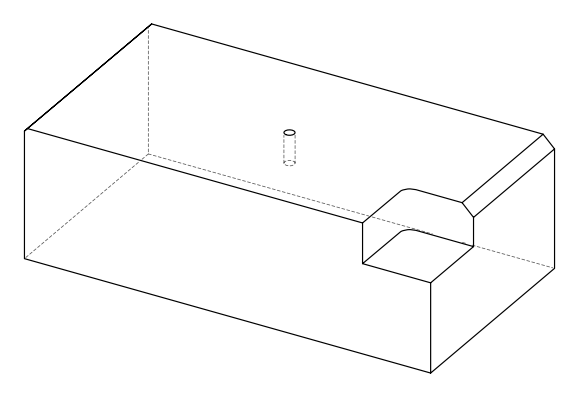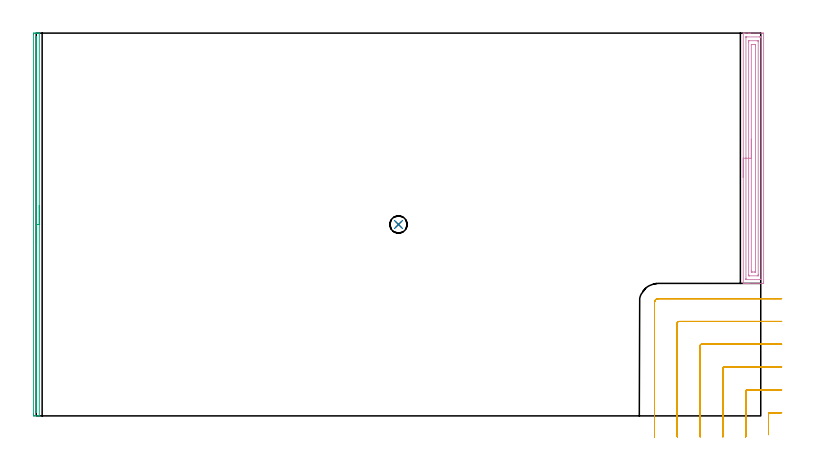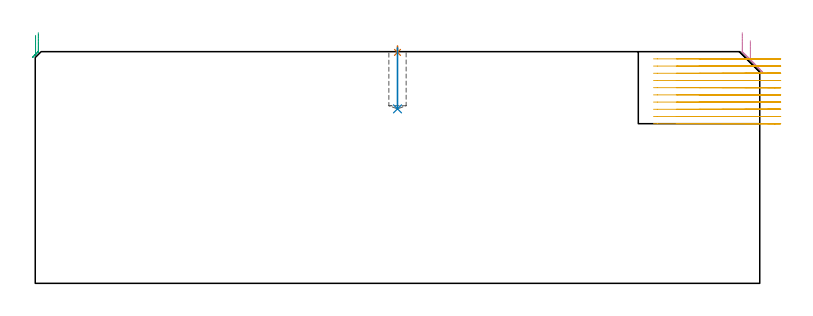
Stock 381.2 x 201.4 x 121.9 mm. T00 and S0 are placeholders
(PLAN: 5 operations, 3 tool changes, 18.9 min)
(1 SPOT_DRILL | STEP1POCKET | NXT0321_9005460120000 | 0.03 min | 0 mm3)
(2 DRILL_BLIND_HOLE_INTO_CENTER | STEP1POCKET | NXT0301_062 | 0.13 min | 1876 mm3)
(3 AREA_MILL | FG_CHAMFER_SURFACE | UGT0205_001 | 3.36 min | 968 mm3)
(4 AREA_MILL_1 | FG_CHAMFER_SURFACE_1 | UGT0205_001 | 4.46 min | 7892 mm3)
(5 MILL_CORNER_NOTCH_RECTANGULAR | CORNER_NOTCH_RECTANGULAR | NXT0201_012 | Follow Part, ap 4, ae 75% | 10.92 min | 167641 mm3)
(TOOL NXT0321_9005460120000 | NC Spot Drill, 142deg, 12mm, Carbide, Uncoated | D12 PA142 FL30 Z2)
(TOOL NXT0301_062 | Carbide Drill 9.1mm [860.1-0910-027A1-MM 2214] | D9.1 PA140 FL47 Z2)
(TOOL UGT0205_001 | Chamfer Mill 20 x 3 x 45 deg. | D20 FL50 Z2)
(TOOL NXT0201_012 | ENDMILL 16mm [2P460-1600-NA 1630] | D16 FL38 Z6)
(OP 1 SPOT_DRILL)
G17 G21 G94 G90
T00 M6
G54
G17 G0 G90 X190.6 Y100.7 S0 M3
G43 Z131.9 H0
G94 G81 G98 Z121.508 F250. R124.9
G80
M5
M2
(OP 2 DRILL_BLIND_HOLE_INTO_CENTER)
G17 G21 G94 G90
T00 M6
G54
G17 G0 G90 X190.6 Y100.7 S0 M3
G43 Z131.9 H1
G94 G81 G98 Z91.8 F250. R123.9
G80
M5
M2
(OP 3 AREA_MILL)
G17 G21 G94 G90
T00 M6
G54
G17 G0 G90 X1.6 Y110.7 S1061 M3
G43 Z131.9 H0
G94 G1 Y110.662 Z131.028 F250.
Y110.548 Z130.163
Y110.359 Z129.312
Y110.097 Z128.48
Y109.763 Z127.674
Y109.36 Z126.9
Y108.892 Z126.164
Y108.36 Z125.472
Y107.771 Z124.829
Y107.128 Z124.239
Y106.436 Z123.708
Y105.7 Z123.24
Y104.926 Z122.837
Y104.12 Z122.503
Y103.288 Z122.241
Y102.437 Z122.052
Y101.572 Z121.938
Y100.7 Z121.9
Y0.174
X1.597 Y0.01 Z121.888
X1.504 Y0.002 Z121.796
X1.405 Y0. Z121.705
X1.16 Z121.459
X0.484 Z120.778
X-0.722 Z119.575
X-1.115 Z119.18
X-1.251 Y0.002 Z119.044
X-1.493 Y0.01 Z118.801
X-1.498 Y0.366 Z118.8
X-1.5 Y0.621
Y0.878
Y200.779
X-1.498 Y201.034
X-1.493 Y201.39 Z118.801
X-1.251 Y201.4 Z119.044
X-0.721 Z119.575
X-0.383 Z119.912
X0.146 Z120.441
X0.484 Z120.778
X1.16 Z121.459
X1.405 Z121.705
X1.504 Y201.398 Z121.796
X1.597 Y201.39 Z121.888
X1.6 Y201.226 Z121.9
Y100.7
X0.186 Z120.486
Y2.715
X0.184 Y2.408 Z120.484
X0.182 Y2.204 Z120.482
X0.179 Y2.022 Z120.479
X0.006 Y2.007 Z120.306
X-0.068 Y2.01 Z120.232
X-0.079 Y2.014 Z120.221
X-0.081 Y2.039 Z120.219
X-0.084 Y2.099 Z120.216
X-0.085 Y2.408 Z120.215
X-0.086 Y2.688 Z120.214
X-0.085 Y198.992 Z120.215
X-0.083 Y199.272 Z120.217
X-0.081 Y199.359 Z120.219
X-0.079 Y199.39 Z120.221
X-0.059 Y199.392 Z120.241
X0.091 Y199.397 Z120.391
X0.168 Y199.39 Z120.468
X0.179 Y199.386 Z120.479
X0.181 Y199.361 Z120.481
X0.184 Y199.301 Z120.484
X0.185 Y198.992 Z120.485
X0.186 Y198.685 Z120.486
Y100.7
Y99.828 Z120.524
Y98.964 Z120.638
Y98.112 Z120.826
Y97.28 Z121.089
Y96.474 Z121.423
Y95.7 Z121.825
Y94.964 Z122.294
Y94.272 Z122.825
Y93.629 Z123.415
Y93.04 Z124.058
Y92.509 Z124.75
Y92.04 Z125.486
Y91.637 Z126.26
Y91.303 Z127.066
Y91.041 Z127.898
Y90.852 Z128.749
Y90.738 Z129.614
Y90.7 Z130.486
G0 Z131.9
M5
M2
(OP 4 AREA_MILL_1)
G17 G21 G94 G90
T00 M6
G54
G17 G0 G90 X372. Y125.55 S1061 M3
G43 Z131.9 H0
G94 G1 Y125.588 Z131.028 F250.
Y125.702 Z130.164
Y125.891 Z129.312
Y126.153 Z128.48
Y126.487 Z127.674
Y126.89 Z126.9
Y127.358 Z126.164
Y127.89 Z125.472
Y128.479 Z124.829
Y129.122 Z124.24
Y129.814 Z123.708
Y130.55 Z123.24
Y131.324 Z122.837
Y132.13 Z122.503
Y132.962 Z122.241
Y133.813 Z122.052
Y134.678 Z121.938
Y135.55 Z121.9
Y201.226
X372.003 Y201.392 Z121.888
X372.018 Y201.4 Z121.873
X372.38 Z121.519
X372.683 Z121.217
X373.372 Z120.523
X374.6 Z119.297
X375.14 Z118.755
X375.754 Z118.141
X382.212 Z111.685
X382.484 Y201.397 Z111.413
X382.692 Y201.39 Z111.206
X382.699 Y201.181 Z111.199
X382.7 Y70.721 Z111.2
X382.699 Y70.321 Z111.201
X382.695 Y69.833 Z111.203
X382.692 Y69.709 Z111.206
X382.212 Y69.7 Z111.685
X375.14 Z118.755
X374.6 Z119.297
X374.256 Z119.64
X373.716 Z120.18
X373.372 Z120.523
X372.38 Z121.52
X372.017 Y69.707 Z121.874
X372.003 Y69.709 Z121.888
X372. Y69.874 Z121.9
Y135.55
X373.414 Z120.486
Y199.205
X373.415 Y199.311 Z120.485
X373.418 Y199.363 Z120.482
X373.42 Y199.382 Z120.48
X373.45 Y199.39 Z120.45
X373.854 Y199.399 Z120.046
X380.444 Y199.4 Z113.456
X380.926 Y199.399 Z112.974
X381.166 Y199.393 Z112.734
X381.279 Y199.387 Z112.621
X381.285 Y199.035 Z112.615
X381.286 Y198.992 Z112.614
Y71.895
X381.285 Y71.789 Z112.615
X381.282 Y71.737 Z112.618
X381.28 Y71.718 Z112.62
X381.25 Y71.71 Z112.65
X380.846 Y71.701 Z113.054
X373.774 Z120.126
X373.534 Y71.707 Z120.366
X373.421 Y71.713 Z120.479
X373.415 Y72.065 Z120.485
X373.414 Y72.108 Z120.486
Y135.55
X374.828 Z119.072
X374.829 Y196.626 Z119.071
X374.833 Y197.205 Z119.067
X374.835 Y197.361 Z119.065
X374.838 Y197.39 Z119.062
X374.883 Y197.394 Z119.017
X374.948 Y197.398 Z118.952
X379.368 Y197.399 Z114.532
X379.56 Y197.396 Z114.34
X379.753 Y197.39 Z114.147
X379.865 Y197.384 Z114.035
X379.868 Y197.309 Z114.032
X379.869 Y197.205 Z114.031
X379.871 Y196.891 Z114.029
Y74.474
X379.867 Y73.895 Z114.033
X379.865 Y73.739 Z114.035
X379.862 Y73.71 Z114.038
X379.817 Y73.706 Z114.083
X379.752 Y73.701 Z114.148
X375.332 Z118.568
X375.14 Y73.704 Z118.76
X374.947 Y73.71 Z118.953
X374.835 Y73.716 Z119.065
X374.832 Y73.79 Z119.068
X374.831 Y73.895 Z119.069
X374.829 Y74.209 Z119.071
X374.828 Y135.55 Z119.072
X376.243 Z117.657
Y195.293
X376.245 Y195.352 Z117.655
X376.248 Y195.383 Z117.652
X376.25 Y195.39 Z117.65
X376.259 Y195.393 Z117.641
X376.475 Y195.397 Z117.425
X376.908 Y195.4 Z116.992
X377.81 Z116.09
X378.229 Y195.394 Z115.671
X378.437 Y195.39 Z115.463
X378.451 Y195.385 Z115.449
X378.453 Y195.368 Z115.447
X378.456 Y195.331 Z115.444
X378.457 Y195.279 Z115.443
Y194.745
Y75.807
X378.455 Y75.748 Z115.445
X378.452 Y75.717 Z115.448
X378.45 Y75.71 Z115.45
X378.441 Y75.707 Z115.459
X378.225 Y75.703 Z115.675
X377.792 Y75.7 Z116.108
X376.89 Z117.01
X376.471 Y75.706 Z117.429
X376.263 Y75.71 Z117.637
X376.249 Y75.715 Z117.651
X376.247 Y75.732 Z117.653
X376.244 Y75.769 Z117.656
X376.243 Y75.821 Z117.657
Y76.355
Y135.55
Y136.422 Z117.695
Y137.286 Z117.809
Y138.138 Z117.998
Y138.97 Z118.26
Y139.776 Z118.594
Y140.55 Z118.997
Y141.286 Z119.466
Y141.978 Z119.997
Y142.621 Z120.586
Y143.21 Z121.229
Y143.741 Z121.922
Y144.21 Z122.657
Y144.613 Z123.431
Y144.947 Z124.237
Y145.209 Z125.069
Y145.398 Z125.921
Y145.512 Z126.786
Y145.55 Z127.657
G0 Z131.9
M5
M2
(OP 5 MILL_CORNER_NOTCH_RECTANGULAR)
G17 G21 G94 G90
T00 M6
G54
G17 G0 G90 X392.2 Y1.7 S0 M3
G43 Z131.9 H1
Z118.11
G94 G1 X389.2 F250.
X386.095 F500.
G3 X385.3 Y0.905 R0.8
G1 Y-6.869
Y-9.869 F250.
G0 Z131.9
X392.2 Y13.7
Z118.11
G1 X389.2
X386.095 F500.
X374.095
G3 X373.3 Y12.905 R0.8
G1 Y-8.
Y-11. F250.
G0 Z131.9
X392.2 Y25.7
Z118.11
G1 X389.2
X374.095 F500.
X362.095
G3 X361.3 Y24.904 R0.8
G1 Y-8.
Y-11. F250.
G0 Z131.9
X392.2 Y37.701
Z118.11
G1 X389.2 Y37.7
X362.095 F500.
X350.096
G3 X349.3 Y36.904 R0.8
G1 Y-8.
Y-11. F250.
G0 Z131.9
X392.2 Y49.701
Z118.11
G1 X389.2 Y49.7
X350.096 F500.
X338.096
G3 X337.3 Y48.904 R0.8
G1 Y-8.
Y-11. F250.
G0 Z131.9
X392.195 Y61.7
Z118.11
G1 X389.195
X327.3 F500.
G3 X325.3 Y59.7 R2.
G1 Y-8.
Y-11. F250.
G0 Z131.9
X392.2 Y1.7
Z114.32
G1 X389.2
X386.095 F500.
G3 X385.3 Y0.905 R0.8
G1 Y-6.869
Y-9.869 F250.
G0 Z131.9
X392.2 Y13.7
Z114.32
G1 X389.2
X374.095 F500.
G3 X373.3 Y12.905 R0.8
G1 Y-8.
Y-11. F250.
G0 Z131.9
X392.2 Y25.7
Z114.32
G1 X389.2
X362.095 F500.
G3 X361.3 Y24.905 R0.8
G1 Y-8.
Y-11. F250.
G0 Z131.9
X392.2 Y37.7
Z114.32
G1 X389.2
X350.096 F500.
G3 X349.3 Y36.904 R0.8
G1 Y-8.
Y-11. F250.
G0 Z131.9
X392.2 Y49.7
Z114.32
G1 X389.2
X338.096 F500.
G3 X337.3 Y48.904 R0.8
G1 Y-8.
Y-11. F250.
G0 Z131.9
X392.2 Y61.7
Z114.32
G1 X389.2
X327.3 F500.
G3 X325.3 Y59.7 R2.
G1 Y-8.
Y-11. F250.
G0 Z131.9
X392.2 Y1.7
Z110.53
G1 X389.2
X386.095 F500.
G3 X385.3 Y0.905 R0.8
G1 Y-6.869
Y-9.869 F250.
G0 Z131.9
X392.2 Y13.7
Z110.53
G1 X389.2
X374.095 F500.
G3 X373.3 Y12.905 R0.8
G1 Y-8.
Y-11. F250.
G0 Z131.9
X392.2 Y25.7
Z110.53
G1 X389.2
X362.095 F500.
G3 X361.3 Y24.904 R0.8
G1 Y-8.
Y-11. F250.
G0 Z131.9
X392.2 Y37.7
Z110.53
G1 X389.2
X350.096 F500.
G3 X349.3 Y36.904 R0.8
G1 Y-8.
Y-11. F250.
G0 Z131.9
X392.2 Y49.7
Z110.53
G1 X389.2
X338.096 F500.
G3 X337.3 Y48.904 R0.8
G1 Y-8.
Y-11. F250.
G0 Z131.9
X392.2 Y61.7
Z110.53
G1 X389.2
X327.3 F500.
G3 X325.3 Y59.7 R2.
G1 Y-8.
Y-11. F250.
G0 Z131.9
X392.2 Y1.7
Z106.74
G1 X389.2
X386.095 F500.
G3 X385.3 Y0.905 R0.8
G1 Y-6.869
Y-9.869 F250.
G0 Z131.9
X392.2 Y13.7
Z106.74
G1 X389.2
X374.095 F500.
G3 X373.3 Y12.905 R0.8
G1 Y-8.
Y-11. F250.
G0 Z131.9
X392.2 Y25.7
Z106.74
G1 X389.2
X362.095 F500.
G3 X361.3 Y24.904 R0.8
G1 Y-8.
Y-11. F250.
G0 Z131.9
X392.2 Y37.7
Z106.74
G1 X389.2
X350.096 F500.
G3 X349.3 Y36.904 R0.8
G1 Y-8.
Y-11. F250.
G0 Z131.9
X392.2 Y49.7
Z106.74
G1 X389.2
X338.096 F500.
G3 X337.3 Y48.904 R0.8
G1 Y-8.
Y-11. F250.
G0 Z131.9
X392.2 Y61.7
Z106.74
G1 X389.2
X327.3 F500.
G3 X325.3 Y59.7 R2.
G1 Y-8.
Y-11. F250.
G0 Z131.9
X392.2 Y1.7
Z102.95
G1 X389.2
X386.095 F500.
G3 X385.3 Y0.905 R0.8
G1 Y-6.869
Y-9.869 F250.
G0 Z131.9
X392.2 Y13.7
Z102.95
G1 X389.2
X374.095 F500.
G3 X373.3 Y12.905 R0.8
G1 Y-8.
Y-11. F250.
G0 Z131.9
X392.2 Y25.7
Z102.95
G1 X389.2
X362.095 F500.
G3 X361.3 Y24.904 R0.8
G1 Y-8.
Y-11. F250.
G0 Z131.9
X392.2 Y37.7
Z102.95
G1 X389.2
X350.096 F500.
G3 X349.3 Y36.904 R0.8
G1 Y-8.
Y-11. F250.
G0 Z131.9
X392.2 Y49.7
Z102.95
G1 X389.2
X338.096 F500.
G3 X337.3 Y48.904 R0.8
G1 Y-8.
Y-11. F250.
G0 Z131.9
X392.2 Y61.7
Z102.95
G1 X389.2
X327.3 F500.
G3 X325.3 Y59.7 R2.
G1 Y-8.
Y-11. F250.
G0 Z131.9
X392.2 Y1.7
Z99.16
G1 X389.2
X386.095 F500.
G3 X385.3 Y0.905 R0.8
G1 Y-6.869
Y-9.869 F250.
G0 Z131.9
X392.2 Y13.7
Z99.16
G1 X389.2
X374.095 F500.
G3 X373.3 Y12.905 R0.8
G1 Y-8.
Y-11. F250.
G0 Z131.9
X392.2 Y25.7
Z99.16
G1 X389.2
X362.095 F500.
G3 X361.3 Y24.904 R0.8
G1 Y-8.
Y-11. F250.
G0 Z131.9
X392.2 Y37.7
Z99.16
G1 X389.2
X350.096 F500.
G3 X349.3 Y36.904 R0.8
G1 Y-8.
Y-11. F250.
G0 Z131.9
X392.2 Y49.7
Z99.16
G1 X389.2
X338.096 F500.
G3 X337.3 Y48.904 R0.8
G1 Y-8.
Y-11. F250.
G0 Z131.9
X392.2 Y61.7
Z99.16
G1 X389.2
X327.3 F500.
G3 X325.3 Y59.7 R2.
G1 Y-8.
Y-11. F250.
G0 Z131.9
X392.2 Y1.7
Z95.37
G1 X389.2
X386.095 F500.
G3 X385.3 Y0.905 R0.8
G1 Y-6.869
Y-9.869 F250.
G0 Z131.9
X392.2 Y13.7
Z95.37
G1 X389.2
X374.095 F500.
G3 X373.3 Y12.905 R0.8
G1 Y-8.
Y-11. F250.
G0 Z131.9
X392.2 Y25.7
Z95.37
G1 X389.2
X362.095 F500.
G3 X361.3 Y24.904 R0.8
G1 Y-8.
Y-11. F250.
G0 Z131.9
X392.2 Y37.7
Z95.37
G1 X389.2
X350.096 F500.
G3 X349.3 Y36.904 R0.8
G1 Y-8.
Y-11. F250.
G0 Z131.9
X392.2 Y49.7
Z95.37
G1 X389.2
X338.096 F500.
G3 X337.3 Y48.904 R0.8
G1 Y-8.
Y-11. F250.
G0 Z131.9
X392.2 Y61.7
Z95.37
G1 X389.2
X327.3 F500.
G3 X325.3 Y59.7 R2.
G1 Y-8.
Y-11. F250.
G0 Z131.9
X392.2 Y1.7
Z91.58
G1 X389.2
X386.095 F500.
G3 X385.3 Y0.905 R0.8
G1 Y-6.869
Y-9.869 F250.
G0 Z131.9
X392.2 Y13.7
Z91.58
G1 X389.2
X374.095 F500.
G3 X373.3 Y12.905 R0.8
G1 Y-8.
Y-11. F250.
G0 Z131.9
X392.2 Y25.7
Z91.58
G1 X389.2
X362.095 F500.
G3 X361.3 Y24.904 R0.8
G1 Y-8.
Y-11. F250.
G0 Z131.9
X392.2 Y37.7
Z91.58
G1 X389.2
X350.096 F500.
G3 X349.3 Y36.904 R0.8
G1 Y-8.
Y-11. F250.
G0 Z131.9
X392.2 Y49.7
Z91.58
G1 X389.2
X338.096 F500.
G3 X337.3 Y48.904 R0.8
G1 Y-8.
Y-11. F250.
G0 Z131.9
X392.2 Y61.7
Z91.58
G1 X389.2
X327.3 F500.
G3 X325.3 Y59.7 R2.
G1 Y-8.
Y-11. F250.
G0 Z131.9
X392.2 Y1.7
Z87.79
G1 X389.2
X386.095 F500.
G3 X385.3 Y0.905 R0.8
G1 Y-6.869
Y-9.869 F250.
G0 Z131.9
X392.2 Y13.7
Z87.79
G1 X389.2
X374.095 F500.
G3 X373.3 Y12.905 R0.8
G1 Y-8.
Y-11. F250.
G0 Z131.9
X392.2 Y25.7
Z87.79
G1 X389.2
X362.095 F500.
G3 X361.3 Y24.904 R0.8
G1 Y-8.
Y-11. F250.
G0 Z131.9
X392.2 Y37.7
Z87.79
G1 X389.2
X350.096 F500.
G3 X349.3 Y36.904 R0.8
G1 Y-8.
Y-11. F250.
G0 Z131.9
X392.2 Y49.7
Z87.79
G1 X389.2
X338.096 F500.
G3 X337.3 Y48.904 R0.8
G1 Y-8.
Y-11. F250.
G0 Z131.9
X392.2 Y61.7
Z87.79
G1 X389.2
X327.3 F500.
G3 X325.3 Y59.7 R2.
G1 Y-8.
Y-11. F250.
G0 Z131.9
X392.2 Y1.7
Z84.
G1 X389.2
X386.095 F500.
G3 X385.3 Y0.905 R0.8
G1 Y-6.869
Y-9.869 F250.
G0 Z131.9
X392.2 Y13.7
Z84.
G1 X389.2
X374.095 F500.
G3 X373.3 Y12.905 R0.8
G1 Y-8.
Y-11. F250.
G0 Z131.9
X392.2 Y25.7
Z84.
G1 X389.2
X362.095 F500.
G3 X361.3 Y24.904 R0.8
G1 Y-8.
Y-11. F250.
G0 Z131.9
X392.2 Y37.7
Z84.
G1 X389.2
X350.096 F500.
G3 X349.3 Y36.904 R0.8
G1 Y-8.
Y-11. F250.
G0 Z131.9
X392.2 Y49.7
Z84.
G1 X389.2
X338.096 F500.
G3 X337.3 Y48.904 R0.8
G1 Y-8.
Y-11. F250.
G0 Z131.9
X392.2 Y61.7
Z84.
G1 X389.2
X327.3 F500.
G3 X325.3 Y59.7 R2.
G1 Y-8.
Y-11. F250.
G0 Z131.9
M5
M2
